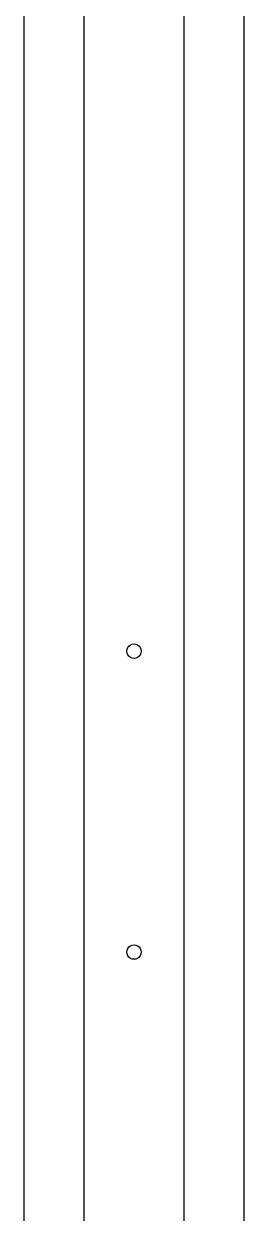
# Model space of a CAD drawing. Header units: millimetres. Extents: x -25 to 175, y 11 to 1197.
# Drawn here: x 16 to 71, y 307.4 to 603.9 of the extents above; entities that cross this region are included whole.
import ezdxf

# ---------------------------------------------------------------- set-up
doc = ezdxf.new("R2010")
doc.units = ezdxf.units.MM
doc.layers.add('LinearY', color=7, linetype='ByLayer')

msp = doc.modelspace()

# ---------------------------------------------------------------- linework, layer by layer
at = {"layer": 'LinearY', "color": 2}
for p, q in [((31, 1050), (31, 96.36)), ((56, 96.36), (56, 1050))]:
    msp.add_line(p, q, dxfattribs=at)
at = {"layer": 'LinearY'}
for p, q in [((71, 100.86), (71, 1029.65)), ((16, 1028.08), (16, 111.81)), ((41.7, 447.5), (41.76, 447.97)), ((41.76, 447.97), (41.94, 448.4)), ((41.94, 448.4), (42.23, 448.77)), ((42.23, 448.77), (42.6, 449.06)), ((42.6, 449.06), (43.03, 449.24)), ((43.03, 449.24), (43.5, 449.3)), ((43.5, 449.3), (43.97, 449.24)), ((43.97, 449.24), (44.4, 449.06)), ((44.4, 449.06), (44.77, 448.77)), ((44.77, 448.77), (45.06, 448.4)), ((45.06, 448.4), (45.24, 447.97)), ((45.24, 447.97), (45.3, 447.5)), ((41.76, 447.03), (41.7, 447.5)), ((41.94, 446.6), (41.76, 447.03)), ((42.23, 446.23), (41.94, 446.6)), ((42.6, 445.94), (42.23, 446.23)), ((43.03, 445.76), (42.6, 445.94)), ((43.5, 445.7), (43.03, 445.76)), ((43.97, 445.76), (43.5, 445.7)), ((44.4, 445.94), (43.97, 445.76)), ((44.77, 446.23), (44.4, 445.94)), ((45.06, 446.6), (44.77, 446.23)), ((45.24, 447.03), (45.06, 446.6)), ((45.3, 447.5), (45.24, 447.03)), ((41.94, 373.4), (42.23, 373.77)), ((42.23, 373.77), (42.6, 374.06)), ((42.6, 374.06), (43.03, 374.24)), ((43.03, 374.24), (43.5, 374.3)), ((43.5, 374.3), (43.97, 374.24)), ((43.97, 374.24), (44.4, 374.06)), ((44.4, 374.06), (44.77, 373.77)), ((44.77, 373.77), (45.06, 373.4)), ((41.7, 372.5), (41.76, 372.97)), ((41.76, 372.03), (41.7, 372.5)), ((41.76, 372.97), (41.94, 373.4)), ((41.94, 371.6), (41.76, 372.03)), ((42.23, 371.23), (41.94, 371.6)), ((42.6, 370.94), (42.23, 371.23)), ((43.03, 370.76), (42.6, 370.94)), ((43.5, 370.7), (43.03, 370.76)), ((43.97, 370.76), (43.5, 370.7)), ((44.4, 370.94), (43.97, 370.76)), ((44.77, 371.23), (44.4, 370.94)), ((45.06, 371.6), (44.77, 371.23)), ((45.06, 373.4), (45.24, 372.97)), ((45.24, 372.03), (45.06, 371.6)), ((45.24, 372.97), (45.3, 372.5)), ((45.3, 372.5), (45.24, 372.03))]:
    msp.add_line(p, q, dxfattribs=at)

doc.saveas('drawing.dxf')
